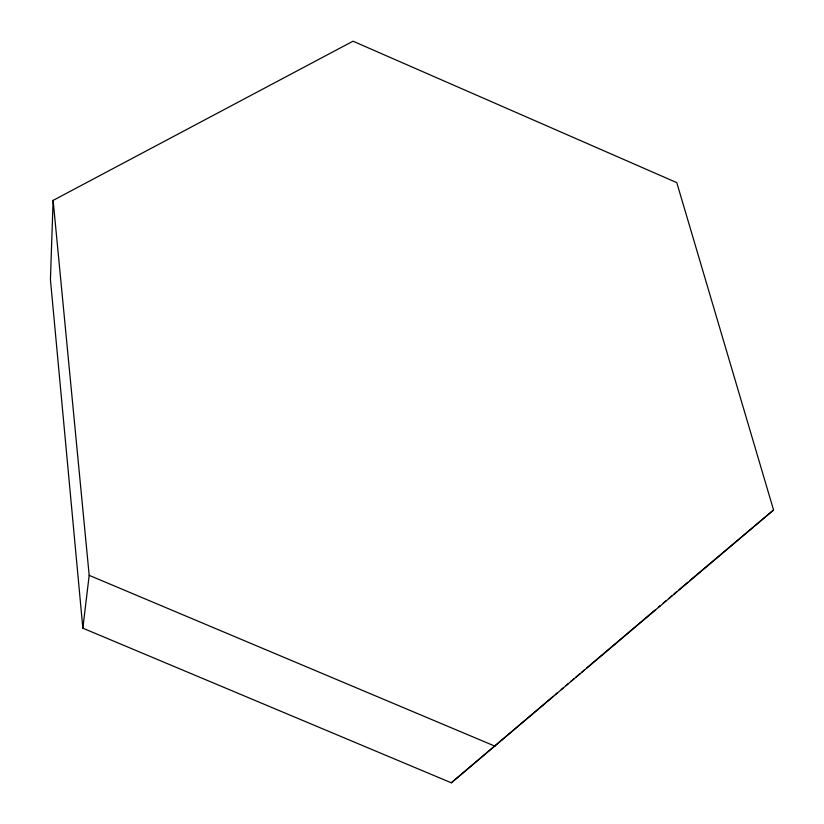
<?xml version="1.0" encoding="UTF-8"?>
<svg xmlns="http://www.w3.org/2000/svg" width="824" height="824" viewBox="0 0 824 824"><rect width="100%" height="100%" fill="white"/><g stroke="black" fill="none" stroke-linecap="round" stroke-linejoin="round"><path stroke-width="1.24" d="M53.117 200.387L50.429 279.594L82.843 628.176L451.305 782.8L773.571 510.005L676.782 182.64L353.002 41.2L53.117 200.387L89.188 575.348L82.843 628.176M451.305 782.8L553.357 696.28M555.324 694.611L557.281 692.953M561.206 689.616L563.173 687.958M566.119 685.465L568.076 683.796M571.022 681.304L573.967 678.801M575.924 677.143L579.849 673.816M581.816 672.147L584.762 669.654M586.719 667.986L655.41 609.75M658.355 607.257L660.323 605.589M663.258 603.096L666.204 600.603M669.15 598.111L672.096 595.608M674.053 593.949L676.998 591.447M678.966 589.788L687.793 582.3M689.76 580.632L773.571 510.005M89.188 575.348L495.039 746.204"/></g></svg>
